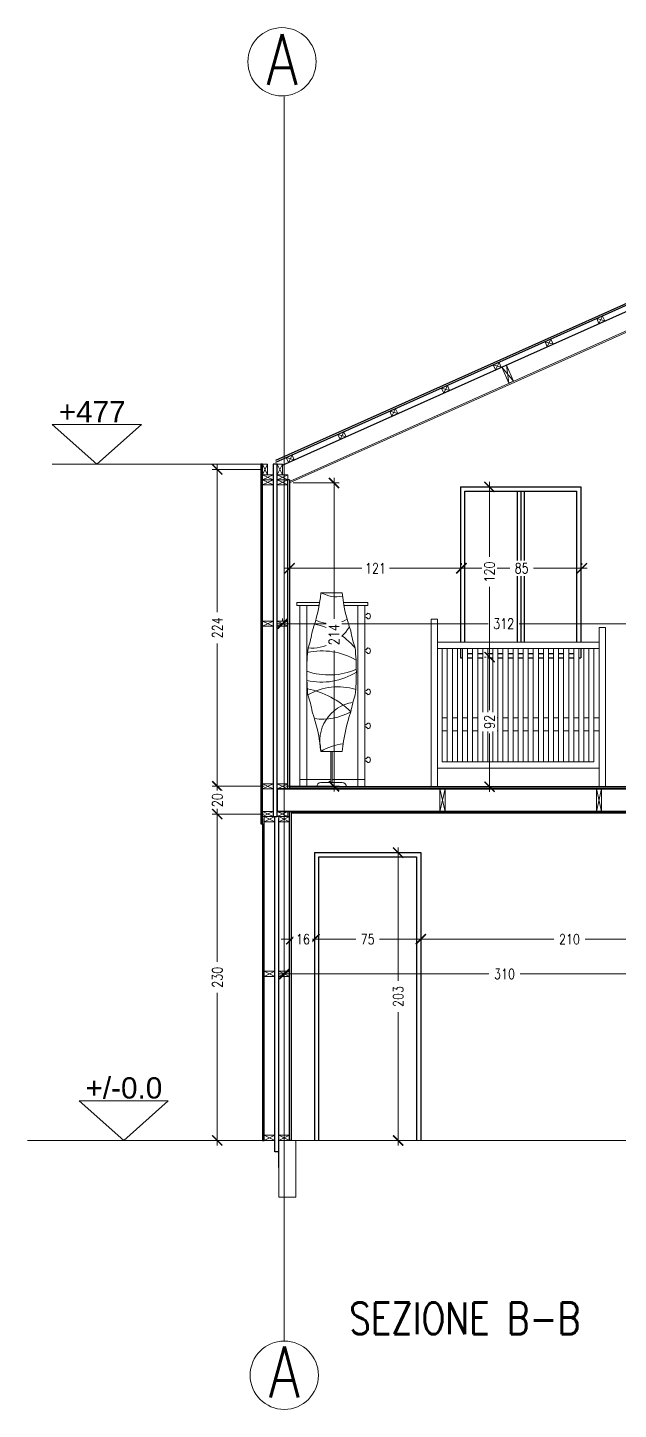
# Model space of a CAD drawing. Header units: centimetres. Extents: x 394519 to 396757, y 376859 to 378786.
# Drawn here: x 395732 to 396149, y 377796 to 378772 of the extents above; entities that cross this region are included whole.
import ezdxf

# ---------------------------------------------------------------- set-up
doc = ezdxf.new("R2010")
doc.units = ezdxf.units.CM
doc.header["$MEASUREMENT"] = 0
doc.layers.get('DEFPOINTS').update_dxf_attribs({"color": 210})
for name, color, linetype, lineweight in [('A-ANNO-DIMS', 3, 'Continuous', 18), ('A-ANNO-SYMB', 3, 'Continuous', 18), ('A-DETL-MBND', 3, 'Continuous', 18), ('A-DETL-MCUT', 4, 'Continuous', 25), ('A-ELEV-IDEN', 3, 'Continuous', 18), ('A-ELEV-MBE1', 7, 'Continuous', 35), ('A-ELEV-MBE2', 4, 'Continuous', 25), ('A-FURN', 8, 'Continuous', 18), ('A-SECT-MCUT', 7, 'Continuous', 35), ('A-WALL-STUD', 3, 'Continuous', 18)]:
    doc.layers.add(name, color=color, linetype=linetype, lineweight=lineweight)
doc.styles.add('ARIAL', font='Arial.ttf')
doc.styles.add('E-ROMANS', font='romans.shx', dxfattribs={"width": 0.8})
doc.styles.get("Standard").update_dxf_attribs({"font": 'Arial.ttf'})
doc.dimstyles.new('Copy of TICK_36', dxfattribs={"dimtxt": 3.6, "dimasz": 3.6, "dimexe": 1.8, "dimexo": 1.2, "dimgap": 1.8, "dimtad": 0, "dimdec": 0, "dimzin": 0, "dimdsep": 46, "dimtxsty": 'ARIAL', "dimblk": 'ARCHTICK', "dimblk1": 'ARCHTICK', "dimblk2": 'ARCHTICK', "dimcen": 1.8, "dimdle": 1.8, "dimclrd": 256, "dimclre": 256, "dimclrt": 256, "dimadec": 0, "dimazin": 0, "dimtfac": 1, "dimtdec": 0, "dimtmove": 1, "dimatfit": 3, "dimldrblk": 'OPEN90', "dimfxl": 1, "dimtfill": 1, "dimtolj": 1, "dimtzin": 0, "dimlwd": -1, "dimlwe": -1, "dimarcsym": 0})

# ---------------------------------------------------------------- blocks, each defined once
blk = doc.blocks.new('_ArchTick')
at = {"color": 0, "linetype": 'ByBlock', "const_width": 0.15}
blk.add_lwpolyline([(-0.5, -0.5), (0.5, 0.5)], dxfattribs=at)
blk = doc.blocks.new('*D172')
at = {"layer": 'A-ANNO-DIMS', "transparency": 16777216}
for p, q in [((395908.04, 378351.03), (396056.7, 378351.03)), ((395911.64, 378353.37), (395911.64, 378354.63)), ((396227.38, 378351.03), (396078.71, 378351.03)), ((396223.78, 378353.43), (396223.78, 378354.63))]:
    blk.add_line(p, q, dxfattribs=at)
at = {"layer": 'DEFPOINTS', "color": 0, "transparency": 16777216}
for p in [(395911.64, 378351.03), (395911.64, 378350.97), (396223.78, 378351.03)]:
    blk.add_point(p, dxfattribs=at)
at = {"layer": 'A-ANNO-DIMS', "transparency": 16777216, "xscale": 7.2, "yscale": 7.2, "zscale": 7.2, "rotation": 180}
blk.add_blockref('_ArchTick', (395911.64, 378351.03), dxfattribs=at)
at = {"layer": 'A-ANNO-DIMS', "transparency": 16777216, "xscale": 7.2, "yscale": 7.2, "zscale": 7.2}
blk.add_blockref('_ArchTick', (396223.78, 378351.03), dxfattribs=at)
at = {"layer": 'A-ANNO-DIMS', "transparency": 16777216, "insert": (396067.71, 378351.03), "char_height": 7.2, "attachment_point": 5, "style": 'E-ROMANS', "bg_fill": 3, "box_fill_scale": 1.25, "bg_fill_color": 256, "bg_fill_true_color": 13158600, "bg_fill_transparency": 0}
blk.add_mtext('\\A1;312', dxfattribs=at)
blk = doc.blocks.new('_Open90')
at = {"color": 0, "linetype": 'ByBlock', "lineweight": -2}
for p, q in [((0, 0), (-1, 0)), ((-0.5, 0.5), (0, 0)), ((0, 0), (-0.5, -0.5))]:
    blk.add_line(p, q, dxfattribs=at)
blk = doc.blocks.new('*D173')
at = {"layer": 'A-ANNO-DIMS', "transparency": 16777216}
for p, q in [((395912.99, 378390.2), (395967.47, 378390.2)), ((395916.59, 378392.6), (395916.59, 378393.8)), ((396041.49, 378390.2), (395987.01, 378390.2)), ((396037.89, 378392.6), (396037.89, 378393.8))]:
    blk.add_line(p, q, dxfattribs=at)
at = {"layer": 'DEFPOINTS', "color": 0, "transparency": 16777216}
for p in [(395916.59, 378390.2), (395916.59, 378390.2), (396037.89, 378390.2)]:
    blk.add_point(p, dxfattribs=at)
at = {"layer": 'A-ANNO-DIMS', "transparency": 16777216, "xscale": 7.2, "yscale": 7.2, "zscale": 7.2, "rotation": 180}
blk.add_blockref('_ArchTick', (395916.59, 378390.2), dxfattribs=at)
at = {"layer": 'A-ANNO-DIMS', "transparency": 16777216, "xscale": 7.2, "yscale": 7.2, "zscale": 7.2}
blk.add_blockref('_ArchTick', (396037.89, 378390.2), dxfattribs=at)
at = {"layer": 'A-ANNO-DIMS', "transparency": 16777216, "insert": (395977.24, 378390.2), "char_height": 7.2, "attachment_point": 5, "style": 'E-ROMANS', "bg_fill": 3, "box_fill_scale": 1.25, "bg_fill_color": 256, "bg_fill_true_color": 13158600, "bg_fill_transparency": 0}
blk.add_mtext('\\A1;121', dxfattribs=at)
blk = doc.blocks.new('*D174')
at = {"layer": 'A-ANNO-DIMS', "transparency": 16777216}
for p, q in [((396055.3, 378327.51), (396054.1, 378327.51)), ((396057.7, 378331.11), (396057.7, 378289.99)), ((396057.7, 378232.34), (396057.7, 378273.46)), ((395918.99, 378235.94), (396061.3, 378235.94))]:
    blk.add_line(p, q, dxfattribs=at)
at = {"layer": 'DEFPOINTS', "color": 0, "transparency": 16777216}
for p in [(396057.7, 378327.51), (395916.59, 378235.94), (396057.7, 378235.94)]:
    blk.add_point(p, dxfattribs=at)
at = {"layer": 'A-ANNO-DIMS', "transparency": 16777216, "xscale": 7.2, "yscale": 7.2, "zscale": 7.2}
for p, rotation in [((396057.7, 378327.51), 90), ((396057.7, 378235.94), 270)]:
    blk.add_blockref('_ArchTick', p, dxfattribs=dict(at, rotation=rotation))
at = {"layer": 'A-ANNO-DIMS', "transparency": 16777216, "insert": (396057.7, 378281.73), "char_height": 7.2, "attachment_point": 5, "rotation": 90, "style": 'E-ROMANS', "bg_fill": 3, "box_fill_scale": 1.25, "bg_fill_color": 256, "bg_fill_true_color": 13158600, "bg_fill_transparency": 0}
blk.add_mtext('\\A1;92', dxfattribs=at)
blk = doc.blocks.new('*D175')
at = {"layer": 'A-ANNO-DIMS', "transparency": 16777216}
for p, q in [((396034.29, 378390.2), (396072.15, 378390.2)), ((396037.89, 378392.6), (396037.89, 378393.8)), ((396126.55, 378390.2), (396088.68, 378390.2)), ((396122.95, 378392.6), (396122.95, 378393.8))]:
    blk.add_line(p, q, dxfattribs=at)
at = {"layer": 'DEFPOINTS', "color": 0, "transparency": 16777216}
for p in [(396037.89, 378390.2), (396122.95, 378390.2), (396122.95, 378390.2)]:
    blk.add_point(p, dxfattribs=at)
at = {"layer": 'A-ANNO-DIMS', "transparency": 16777216, "xscale": 7.2, "yscale": 7.2, "zscale": 7.2, "rotation": 180}
blk.add_blockref('_ArchTick', (396037.89, 378390.2), dxfattribs=at)
at = {"layer": 'A-ANNO-DIMS', "transparency": 16777216, "xscale": 7.2, "yscale": 7.2, "zscale": 7.2}
blk.add_blockref('_ArchTick', (396122.95, 378390.2), dxfattribs=at)
at = {"layer": 'A-ANNO-DIMS', "transparency": 16777216, "insert": (396080.42, 378390.2), "char_height": 7.2, "attachment_point": 5, "style": 'E-ROMANS', "bg_fill": 3, "box_fill_scale": 1.25, "bg_fill_color": 256, "bg_fill_true_color": 13158600, "bg_fill_transparency": 0}
blk.add_mtext('\\A1;85', dxfattribs=at)
blk = doc.blocks.new('*D176')
at = {"layer": 'A-ANNO-DIMS', "transparency": 16777216}
for p, q in [((395947.95, 378453.99), (395947.95, 378354.46)), ((395918.99, 378450.39), (395951.55, 378450.39)), ((395947.95, 378232.64), (395947.95, 378332.17)), ((395914.04, 378236.24), (395951.55, 378236.24))]:
    blk.add_line(p, q, dxfattribs=at)
at = {"layer": 'DEFPOINTS', "color": 0, "transparency": 16777216}
for p in [(395916.59, 378450.39), (395947.95, 378450.39), (395911.64, 378236.24)]:
    blk.add_point(p, dxfattribs=at)
at = {"layer": 'A-ANNO-DIMS', "transparency": 16777216, "xscale": 7.2, "yscale": 7.2, "zscale": 7.2}
for p, rotation in [((395947.95, 378450.39), 90), ((395947.95, 378236.24), 270)]:
    blk.add_blockref('_ArchTick', p, dxfattribs=dict(at, rotation=rotation))
at = {"layer": 'A-ANNO-DIMS', "transparency": 16777216, "insert": (395947.95, 378343.32), "char_height": 7.2, "attachment_point": 5, "rotation": 90, "style": 'E-ROMANS', "bg_fill": 3, "box_fill_scale": 1.25, "bg_fill_color": 256, "bg_fill_true_color": 13158600, "bg_fill_transparency": 0}
blk.add_mtext('\\A1;214', dxfattribs=at)
blk = doc.blocks.new('*D177')
at = {"layer": 'A-ANNO-DIMS', "transparency": 16777216}
for p, q in [((396055.3, 378447.6), (396054.1, 378447.6)), ((396057.7, 378451.2), (396057.7, 378398.15)), ((396057.7, 378323.91), (396057.7, 378376.96)), ((396055.3, 378327.51), (396054.1, 378327.51))]:
    blk.add_line(p, q, dxfattribs=at)
at = {"layer": 'DEFPOINTS', "color": 0, "transparency": 16777216}
for p in [(396057.7, 378447.6), (396057.7, 378447.6), (396057.7, 378327.51)]:
    blk.add_point(p, dxfattribs=at)
at = {"layer": 'A-ANNO-DIMS', "transparency": 16777216, "xscale": 7.2, "yscale": 7.2, "zscale": 7.2}
for p, rotation in [((396057.7, 378447.6), 90), ((396057.7, 378327.51), 270)]:
    blk.add_blockref('_ArchTick', p, dxfattribs=dict(at, rotation=rotation))
at = {"layer": 'A-ANNO-DIMS', "transparency": 16777216, "insert": (396057.7, 378387.56), "char_height": 7.2, "attachment_point": 5, "rotation": 90, "style": 'E-ROMANS', "bg_fill": 3, "box_fill_scale": 1.25, "bg_fill_color": 256, "bg_fill_true_color": 13158600, "bg_fill_transparency": 0}
blk.add_mtext('\\A1;120', dxfattribs=at)
blk = doc.blocks.new('*D191')
at = {"layer": 'A-ANNO-DIMS', "transparency": 16777216}
for p, q in [((395865.54, 378463.56), (395865.54, 378359.25)), ((395896.78, 378459.96), (395861.94, 378459.96)), ((395865.54, 378232.64), (395865.54, 378336.96)), ((395898.73, 378236.24), (395861.94, 378236.24))]:
    blk.add_line(p, q, dxfattribs=at)
at = {"layer": 'DEFPOINTS', "color": 0, "transparency": 16777216}
for p in [(395899.18, 378459.96), (395865.54, 378236.24), (395901.13, 378236.24)]:
    blk.add_point(p, dxfattribs=at)
at = {"layer": 'A-ANNO-DIMS', "transparency": 16777216, "xscale": 7.2, "yscale": 7.2, "zscale": 7.2}
for p, rotation in [((395865.54, 378459.96), 90), ((395865.54, 378236.24), 270)]:
    blk.add_blockref('_ArchTick', p, dxfattribs=dict(at, rotation=rotation))
at = {"layer": 'A-ANNO-DIMS', "transparency": 16777216, "insert": (395865.54, 378348.1), "char_height": 7.2, "attachment_point": 5, "rotation": 90, "style": 'E-ROMANS', "bg_fill": 3, "box_fill_scale": 1.25, "bg_fill_color": 256, "bg_fill_true_color": 13158600, "bg_fill_transparency": 0}
blk.add_mtext('\\A1;224', dxfattribs=at)
blk = doc.blocks.new('*D192')
at = {"layer": 'A-ANNO-DIMS', "transparency": 16777216}
for p, q in [((395865.54, 378236.24), (395865.54, 378243.44)), ((395898.73, 378236.24), (395861.94, 378236.24)), ((395865.54, 378236.24), (395865.54, 378234.7)), ((395898.73, 378216.63), (395861.94, 378216.63)), ((395865.54, 378216.63), (395865.54, 378218.17)), ((395865.54, 378216.63), (395865.54, 378209.43))]:
    blk.add_line(p, q, dxfattribs=at)
at = {"layer": 'DEFPOINTS', "color": 0, "transparency": 16777216}
for p in [(395901.13, 378236.24), (395901.13, 378216.63)]:
    blk.add_point(p, dxfattribs=at)
at = {"layer": 'A-ANNO-DIMS', "transparency": 16777216, "xscale": 7.2, "yscale": 7.2, "zscale": 7.2}
for p, rotation in [((395865.54, 378236.24), 270), ((395865.54, 378216.63), 90)]:
    blk.add_blockref('_ArchTick', p, dxfattribs=dict(at, rotation=rotation))
at = {"layer": 'A-ANNO-DIMS', "transparency": 16777216, "insert": (395865.54, 378226.43), "char_height": 7.2, "attachment_point": 5, "rotation": 90, "style": 'E-ROMANS', "bg_fill": 3, "box_fill_scale": 1.25, "bg_fill_color": 256, "bg_fill_true_color": 13158600, "bg_fill_transparency": 0}
blk.add_mtext('\\A1;20', dxfattribs=at)
at = {"layer": 'DEFPOINTS', "color": 0, "transparency": 16777216}
blk.add_point((395865.54, 378236.24), dxfattribs=at)
blk = doc.blocks.new('*D193')
at = {"layer": 'A-ANNO-DIMS', "transparency": 16777216}
for p, q in [((395865.54, 378220.23), (395865.54, 378112.44)), ((395898.73, 378216.63), (395861.94, 378216.63)), ((395865.54, 377982.65), (395865.54, 378090.43)), ((395903.68, 377986.25), (395861.94, 377986.25))]:
    blk.add_line(p, q, dxfattribs=at)
at = {"layer": 'DEFPOINTS', "color": 0, "transparency": 16777216}
for p in [(395865.54, 378216.63), (395901.13, 378216.63), (395906.08, 377986.25)]:
    blk.add_point(p, dxfattribs=at)
at = {"layer": 'A-ANNO-DIMS', "transparency": 16777216, "xscale": 7.2, "yscale": 7.2, "zscale": 7.2}
for p, rotation in [((395865.54, 378216.63), 90), ((395865.54, 377986.25), 270)]:
    blk.add_blockref('_ArchTick', p, dxfattribs=dict(at, rotation=rotation))
at = {"layer": 'A-ANNO-DIMS', "transparency": 16777216, "insert": (395865.54, 378101.44), "char_height": 7.2, "attachment_point": 5, "rotation": 90, "style": 'E-ROMANS', "bg_fill": 3, "box_fill_scale": 1.25, "bg_fill_color": 256, "bg_fill_true_color": 13158600, "bg_fill_transparency": 0}
blk.add_mtext('\\A1;230', dxfattribs=at)
blk = doc.blocks.new('*D194')
at = {"layer": 'A-ANNO-DIMS', "transparency": 16777216}
for p, q in [((395909.24, 378103.75), (396057.3, 378103.75)), ((396227.38, 378103.75), (396079.31, 378103.75)), ((395912.84, 378101.44), (395912.84, 378100.15)), ((396223.78, 378101.44), (396223.78, 378100.15))]:
    blk.add_line(p, q, dxfattribs=at)
at = {"layer": 'DEFPOINTS', "color": 0, "transparency": 16777216}
for p in [(395912.84, 378103.84), (396223.78, 378103.84), (396223.78, 378103.75)]:
    blk.add_point(p, dxfattribs=at)
at = {"layer": 'A-ANNO-DIMS', "transparency": 16777216, "xscale": 7.2, "yscale": 7.2, "zscale": 7.2, "rotation": 180}
blk.add_blockref('_ArchTick', (395912.84, 378103.75), dxfattribs=at)
at = {"layer": 'A-ANNO-DIMS', "transparency": 16777216, "xscale": 7.2, "yscale": 7.2, "zscale": 7.2}
blk.add_blockref('_ArchTick', (396223.78, 378103.75), dxfattribs=at)
at = {"layer": 'A-ANNO-DIMS', "transparency": 16777216, "insert": (396068.31, 378103.75), "char_height": 7.2, "attachment_point": 5, "style": 'E-ROMANS', "bg_fill": 3, "box_fill_scale": 1.25, "bg_fill_color": 256, "bg_fill_true_color": 13158600, "bg_fill_transparency": 0}
blk.add_mtext('\\A1;310', dxfattribs=at)
blk = doc.blocks.new('*D196')
at = {"layer": 'A-ANNO-DIMS', "transparency": 16777216}
for p, q in [((395993.22, 378193), (395993.22, 378098.83)), ((395990.82, 378189.4), (395989.62, 378189.4)), ((395993.22, 377982.65), (395993.22, 378076.82)), ((395939.6, 377986.25), (395996.82, 377986.25))]:
    blk.add_line(p, q, dxfattribs=at)
at = {"layer": 'DEFPOINTS', "color": 0, "transparency": 16777216}
for p in [(395993.22, 378189.4), (395993.22, 378189.4), (395937.2, 377986.25)]:
    blk.add_point(p, dxfattribs=at)
at = {"layer": 'A-ANNO-DIMS', "transparency": 16777216, "xscale": 7.2, "yscale": 7.2, "zscale": 7.2}
for p, rotation in [((395993.22, 378189.4), 90), ((395993.22, 377986.25), 270)]:
    blk.add_blockref('_ArchTick', p, dxfattribs=dict(at, rotation=rotation))
at = {"layer": 'A-ANNO-DIMS', "transparency": 16777216, "insert": (395993.22, 378087.83), "char_height": 7.2, "attachment_point": 5, "rotation": 90, "style": 'E-ROMANS', "bg_fill": 3, "box_fill_scale": 1.25, "bg_fill_color": 256, "bg_fill_true_color": 13158600, "bg_fill_transparency": 0}
blk.add_mtext('\\A1;203', dxfattribs=at)
blk = doc.blocks.new('*D197')
at = {"layer": 'A-ANNO-DIMS', "transparency": 16777216}
for p, q in [((395934.19, 378106.15), (395934.19, 378131.9)), ((396009.25, 378106.15), (396009.25, 378131.9)), ((395930.59, 378128.3), (395963.46, 378128.3)), ((396012.85, 378128.3), (395979.99, 378128.3))]:
    blk.add_line(p, q, dxfattribs=at)
at = {"layer": 'DEFPOINTS', "color": 0, "transparency": 16777216}
for p in [(396009.25, 378128.3), (395934.19, 378103.75), (396009.25, 378103.75)]:
    blk.add_point(p, dxfattribs=at)
at = {"layer": 'A-ANNO-DIMS', "transparency": 16777216, "xscale": 7.2, "yscale": 7.2, "zscale": 7.2, "rotation": 180}
blk.add_blockref('_ArchTick', (395934.19, 378128.3), dxfattribs=at)
at = {"layer": 'A-ANNO-DIMS', "transparency": 16777216, "xscale": 7.2, "yscale": 7.2, "zscale": 7.2}
blk.add_blockref('_ArchTick', (396009.25, 378128.3), dxfattribs=at)
at = {"layer": 'A-ANNO-DIMS', "transparency": 16777216, "insert": (395971.72, 378128.3), "char_height": 7.2, "attachment_point": 5, "style": 'E-ROMANS', "bg_fill": 3, "box_fill_scale": 1.25, "bg_fill_color": 256, "bg_fill_true_color": 13158600, "bg_fill_transparency": 0}
blk.add_mtext('\\A1;75', dxfattribs=at)
blk = doc.blocks.new('*D198')
at = {"layer": 'A-ANNO-DIMS', "transparency": 16777216}
for p, q in [((396009.25, 378130.7), (396009.25, 378131.9)), ((396005.65, 378128.3), (396103.13, 378128.3)), ((396222.62, 378128.3), (396125.14, 378128.3)), ((396219.02, 378125.9), (396219.02, 378124.7))]:
    blk.add_line(p, q, dxfattribs=at)
at = {"layer": 'DEFPOINTS', "color": 0, "transparency": 16777216}
for p in [(396009.25, 378128.3), (396219.02, 378128.3), (396219.02, 378128.3)]:
    blk.add_point(p, dxfattribs=at)
at = {"layer": 'A-ANNO-DIMS', "transparency": 16777216, "xscale": 7.2, "yscale": 7.2, "zscale": 7.2, "rotation": 180}
blk.add_blockref('_ArchTick', (396009.25, 378128.3), dxfattribs=at)
at = {"layer": 'A-ANNO-DIMS', "transparency": 16777216, "xscale": 7.2, "yscale": 7.2, "zscale": 7.2}
blk.add_blockref('_ArchTick', (396219.02, 378128.3), dxfattribs=at)
at = {"layer": 'A-ANNO-DIMS', "transparency": 16777216, "insert": (396114.14, 378128.3), "char_height": 7.2, "attachment_point": 5, "style": 'E-ROMANS', "bg_fill": 3, "box_fill_scale": 1.25, "bg_fill_color": 256, "bg_fill_true_color": 13158600, "bg_fill_transparency": 0}
blk.add_mtext('\\A1;210', dxfattribs=at)
blk = doc.blocks.new('*D199')
at = {"layer": 'A-ANNO-DIMS', "transparency": 16777216}
for p, q in [((395917.79, 378130.7), (395917.79, 378131.9)), ((395934.19, 378130.7), (395934.19, 378131.9)), ((395917.79, 378128.3), (395910.59, 378128.3)), ((395917.79, 378128.3), (395918.14, 378128.3)), ((395934.19, 378128.3), (395933.84, 378128.3)), ((395934.19, 378128.3), (395941.39, 378128.3))]:
    blk.add_line(p, q, dxfattribs=at)
at = {"layer": 'A-ANNO-DIMS', "transparency": 16777216, "xscale": 7.2, "yscale": 7.2, "zscale": 7.2}
blk.add_blockref('_ArchTick', (395917.79, 378128.3), dxfattribs=at)
at = {"layer": 'A-ANNO-DIMS', "transparency": 16777216, "xscale": 7.2, "yscale": 7.2, "zscale": 7.2, "rotation": 180}
blk.add_blockref('_ArchTick', (395934.19, 378128.3), dxfattribs=at)
at = {"layer": 'A-ANNO-DIMS', "transparency": 16777216, "insert": (395925.99, 378128.3), "char_height": 7.2, "attachment_point": 5, "style": 'E-ROMANS', "bg_fill": 3, "box_fill_scale": 1.25, "bg_fill_color": 256, "bg_fill_true_color": 13158600, "bg_fill_transparency": 0}
blk.add_mtext('\\A1;16', dxfattribs=at)
at = {"layer": 'DEFPOINTS', "color": 0, "transparency": 16777216}
for p in [(395917.79, 378128.3), (395917.79, 378128.3), (395934.19, 378128.3)]:
    blk.add_point(p, dxfattribs=at)

msp = doc.modelspace()

# ---------------------------------------------------------------- linework, layer by layer
for p, q in [((395907.88, 378463.72), (395904.88, 378463.72)), ((395923.7, 378235.94), (395928.7, 378235.94)), ((395969.7, 378235.94), (395964.7, 378235.94))]:
    msp.add_line(p, q)
at = {"color": 0}
for p, q in [((396016.46, 378235.94), (396020.93, 378235.94)), ((396139.64, 378235.94), (396135.03, 378235.94))]:
    msp.add_line(p, q, dxfattribs=at)
at = {"layer": 'A-ANNO-DIMS'}
msp.add_line((395896.18, 378463.72), (395749.07, 378463.72), dxfattribs=at)
for points in [[(395749.07, 378491.7), (395780.55, 378463.72), (395812.03, 378491.7)], [(395767.98, 378014.23), (395799.46, 377986.25), (395830.94, 378014.23)]]:
    msp.add_lwpolyline(points, close=True, dxfattribs=at)
at = {"layer": 'A-ANNO-SYMB', "color": 0}
for p, q in [((395906.08, 377986.25), (395731.66, 377986.25)), ((396214.52, 377986.25), (395909.08, 377986.25))]:
    msp.add_line(p, q, dxfattribs=at)
at = {"layer": 'A-ANNO-SYMB'}
for centre in [(395911.21, 378747.75), (395912.84, 377820.48)]:
    msp.add_circle(centre, 24.11, dxfattribs=at)
at = {"layer": 'A-DETL-MBND'}
for points in [[(395916.59, 378451.49), (396220.03, 378587.26)], [(396132.96, 378547.21), (396220.03, 378586.17)], [(395916.59, 378450.39), (396132.96, 378547.21)]]:
    msp.add_lwpolyline(points, dxfattribs=at)
at = {"layer": 'A-DETL-MCUT'}
for p, q in [((395916.59, 378452.61), (395915.39, 378452.61)), ((395898.58, 377991.25), (395898.58, 378213.42))]:
    msp.add_line(p, q, dxfattribs=at)
msp.add_lwpolyline([(395897.38, 378463.72), (395896.18, 378463.72), (395896.18, 378452.61), (395897.38, 378452.61)], close=True, dxfattribs=at)
for points in [[(395896.18, 378452.61), (395896.18, 378209.82), (395897.38, 378209.82), (395897.38, 378452.61)], [(395916.59, 378452.61), (395916.59, 378234.44), (395915.39, 378234.44), (395915.39, 378452.61)], [(395897.38, 378209.82), (395897.38, 377986.25), (395898.58, 377986.25), (395898.58, 378211.22)], [(395917.79, 378218.43), (395917.79, 377986.25), (395916.59, 377986.25), (395916.59, 378218.43)]]:
    msp.add_lwpolyline(points, dxfattribs=at)
at = {"layer": 'A-ELEV-IDEN', "color": 3}
msp.add_lwpolyline([(395921.09, 377986.25), (395909.08, 377986.25), (395909.08, 377946.22), (395921.09, 377946.22)], close=True, dxfattribs=at)
at = {"layer": 'A-ELEV-MBE1', "color": 0}
msp.add_lwpolyline([(395917.79, 378217.43), (396047.59, 378217.43)], dxfattribs=at)
at = {"layer": 'A-ELEV-MBE2'}
for p, q in [((396224.78, 378608.61), (395906.68, 378466.24)), ((396037.17, 378447.6), (396037.17, 378337.9)), ((396037.17, 378447.6), (396122.24, 378447.6)), ((396040.18, 378444.6), (396119.24, 378444.6)), ((396040.18, 378337.9), (396040.18, 378444.6)), ((396077.21, 378444.6), (396077.21, 378337.9)), ((396079.71, 378444.6), (396079.71, 378337.9)), ((396082.21, 378444.6), (396082.21, 378337.9)), ((396119.24, 378337.9), (396119.24, 378444.6)), ((396122.24, 378447.6), (396122.24, 378337.9)), ((396037.17, 378333.44), (396037.17, 378326.9)), ((396037.17, 378326.9), (396038.63, 378326.9)), ((396042.2, 378329.9), (396045.77, 378329.9)), ((396042.2, 378326.9), (396045.77, 378326.9)), ((396049.35, 378329.9), (396052.92, 378329.9)), ((396049.35, 378326.9), (396052.92, 378326.9)), ((396056.49, 378329.9), (396060.06, 378329.9)), ((396056.49, 378326.9), (396060.06, 378326.9)), ((396063.63, 378329.9), (396067.2, 378329.9)), ((396063.63, 378326.9), (396067.2, 378326.9)), ((396070.77, 378329.9), (396074.34, 378329.9)), ((396070.77, 378326.9), (396074.34, 378326.9)), ((396077.91, 378329.9), (396081.48, 378329.9)), ((396077.91, 378326.9), (396081.48, 378326.9)), ((396085.05, 378329.9), (396088.62, 378329.9)), ((396085.05, 378326.9), (396088.62, 378326.9)), ((396092.19, 378329.9), (396095.76, 378329.9)), ((396092.19, 378326.9), (396095.76, 378326.9)), ((396099.33, 378329.9), (396102.9, 378329.9)), ((396099.33, 378326.9), (396102.9, 378326.9)), ((396106.47, 378329.9), (396110.04, 378329.9)), ((396106.47, 378326.9), (396110.04, 378326.9)), ((396113.61, 378329.9), (396117.18, 378329.9)), ((396113.61, 378326.9), (396117.18, 378326.9)), ((396120.75, 378326.9), (396122.24, 378326.9)), ((396122.24, 378333.44), (396122.24, 378326.9)), ((395906.08, 377978.18), (395906.08, 378214.82)), ((395909.08, 377967.08), (395909.08, 378213.42)), ((395934.19, 378189.4), (395934.19, 377986.25)), ((395909.08, 377978.18), (395906.08, 377978.18))]:
    msp.add_line(p, q, dxfattribs=at)
for points in [[(396218.66, 378604.53), (395906.68, 378464.93)], [(395911.49, 378462.91), (396224.78, 378603.1)], [(395904.88, 378463.72), (395904.88, 378214.82), (395907.88, 378214.82), (395907.88, 378463.72)], [(395934.19, 378189.4), (395934.19, 378189.4), (396009.25, 378189.4), (396009.25, 377986.25)], [(395937.2, 377986.25), (395937.2, 378186.4), (396006.25, 378186.4), (396006.25, 377986.25)]]:
    msp.add_lwpolyline(points, dxfattribs=at)
at = {"layer": 'A-FURN'}
for p, q in [((395921.7, 378365.94), (395921.7, 378363.94)), ((395921.7, 378365.94), (395937.79, 378365.94)), ((395938.7, 378372.91), (395953.7, 378372.91)), ((395938.7, 378372.91), (395951.2, 378372.91)), ((395938.7, 378372.91), (395946.2, 378372.91)), ((395946.7, 378372.91), (395945.7, 378372.91)), ((395945.7, 378372.91), (395946.2, 378372.91)), ((395954.62, 378365.94), (395971.7, 378365.94)), ((395971.7, 378365.94), (395971.7, 378363.94)), ((395937.44, 378363.94), (395921.7, 378363.94)), ((395921.7, 378363.94), (395923.7, 378363.94)), ((395923.7, 378363.94), (395923.7, 378235.94)), ((395928.7, 378240.96), (395928.7, 378363.94)), ((395971.7, 378363.94), (395954.96, 378363.94)), ((395964.7, 378240.96), (395964.7, 378363.94)), ((395969.7, 378240.96), (395969.7, 378363.94)), ((396020.93, 378333.44), (396135.03, 378333.44)), ((395938.7, 378260.91), (395953.7, 378260.91)), ((395945.7, 378260.91), (395945.7, 378238.91)), ((395946.7, 378238.91), (395946.7, 378260.91)), ((395928.7, 378240.96), (395923.7, 378240.96)), ((395923.7, 378240.96), (395945.7, 378240.96)), ((395928.7, 378235.94), (395928.7, 378240.96)), ((395938.7, 378238.91), (395953.7, 378238.91)), ((395946.7, 378240.96), (395969.7, 378240.96)), ((395964.7, 378235.94), (395964.7, 378240.96)), ((395964.7, 378240.96), (395969.7, 378240.96)), ((395969.7, 378240.96), (395969.7, 378235.94)), ((396016.46, 378245.92), (396016.46, 378235.94)), ((396020.93, 378235.94), (396020.93, 378245.05)), ((396135.03, 378235.94), (396135.03, 378246.24)), ((396139.64, 378245.56), (396139.64, 378235.94))]:
    msp.add_line(p, q, dxfattribs=at)
for points in [[(396016.46, 378245.92), (396016.46, 378354.17), (396020.93, 378354.17), (396020.93, 378245.05)], [(396135.03, 378246.24), (396135.03, 378348.25), (396139.64, 378348.25), (396139.64, 378245.56)], [(396020.93, 378337.9), (396020.93, 378249.1), (396135.03, 378249.1), (396135.03, 378337.9), (396020.93, 378337.9)], [(396024.35, 378333.44), (396024.35, 378253.64), (396131.46, 378253.64), (396131.46, 378333.44)], [(396027.92, 378253.64), (396027.92, 378333.44)], [(396031.49, 378253.64), (396031.49, 378333.44)], [(396035.06, 378253.64), (396035.06, 378333.44)], [(396038.63, 378253.64), (396038.63, 378333.44)], [(396042.2, 378253.64), (396042.2, 378333.44)], [(396045.77, 378253.64), (396045.77, 378333.44)], [(396049.35, 378253.64), (396049.35, 378333.44)], [(396052.92, 378253.64), (396052.92, 378333.44)], [(396056.49, 378253.64), (396056.49, 378333.44)], [(396060.06, 378253.64), (396060.06, 378333.44)], [(396063.63, 378253.64), (396063.63, 378333.44)], [(396067.2, 378253.64), (396067.2, 378333.44)], [(396070.77, 378253.64), (396070.77, 378333.44)], [(396074.34, 378253.64), (396074.34, 378333.44)], [(396077.91, 378253.64), (396077.91, 378333.44)], [(396081.48, 378253.64), (396081.48, 378333.44)], [(396085.05, 378253.64), (396085.05, 378333.44)], [(396088.62, 378253.64), (396088.62, 378333.44)], [(396092.19, 378253.64), (396092.19, 378333.44)], [(396095.76, 378253.64), (396095.76, 378333.44)], [(396099.33, 378253.64), (396099.33, 378333.44)], [(396102.9, 378253.64), (396102.9, 378333.44)], [(396106.47, 378253.64), (396106.47, 378333.44)], [(396110.04, 378253.64), (396110.04, 378333.44)], [(396113.61, 378253.64), (396113.61, 378333.44)], [(396117.18, 378253.64), (396117.18, 378333.44)], [(396120.75, 378333.44), (396120.75, 378253.64)], [(396124.32, 378253.56), (396124.32, 378333.44)], [(396127.89, 378333.44), (396127.89, 378253.64)], [(396024.35, 378284.49), (396027.92, 378284.49)], [(396031.49, 378284.49), (396035.06, 378284.49)], [(396038.63, 378284.49), (396042.2, 378284.49)], [(396045.77, 378284.49), (396049.35, 378284.49)], [(396052.92, 378284.49), (396056.49, 378284.49)], [(396060.06, 378284.49), (396063.63, 378284.49)], [(396067.2, 378284.49), (396070.77, 378284.49)], [(396074.34, 378284.49), (396077.91, 378284.49)], [(396081.48, 378284.49), (396085.05, 378284.49)], [(396088.62, 378284.49), (396092.19, 378284.49)], [(396095.76, 378284.49), (396099.33, 378284.49)], [(396102.9, 378284.49), (396106.47, 378284.49)], [(396110.04, 378284.49), (396113.61, 378284.49)], [(396117.18, 378284.49), (396120.75, 378284.49)], [(396124.32, 378284.49), (396127.89, 378284.49)], [(396131.46, 378284.49), (396135.18, 378284.49)], [(396027.92, 378275.42), (396024.35, 378275.42)], [(396035.06, 378275.42), (396031.49, 378275.42)], [(396042.2, 378275.42), (396038.63, 378275.42)], [(396049.35, 378275.42), (396045.77, 378275.42)], [(396056.49, 378275.42), (396052.92, 378275.42)], [(396063.63, 378275.42), (396060.06, 378275.42)], [(396070.77, 378275.42), (396067.2, 378275.42)], [(396077.91, 378275.42), (396074.34, 378275.42)], [(396085.05, 378275.42), (396081.48, 378275.42)], [(396092.19, 378275.42), (396088.62, 378275.42)], [(396099.33, 378275.42), (396095.76, 378275.42)], [(396106.47, 378275.42), (396102.9, 378275.42)], [(396113.61, 378275.42), (396110.04, 378275.42)], [(396120.75, 378275.42), (396117.18, 378275.42)], [(396127.89, 378275.42), (396124.32, 378275.42)], [(396135.03, 378275.42), (396131.46, 378275.42)]]:
    msp.add_lwpolyline(points, dxfattribs=at)
for centre, radius, start, end in [((395823.69, 378384.48), 115.59, 340.50937, 354.25685), ((395949.91, 378393.43), 23.38, 241.35518, 280.02903), ((396068.71, 378384.48), 115.59, 185.74315, 199.49063), ((395969.08, 378359.98), 3.05, 281.86022, 329.55628), ((395969.08, 378352.9), 3.05, 30.44372, 78.13978), ((395971.7, 378356.44), 2, 270, 90), ((395932.05, 378365.23), 31.42, 265.51867, 328.32151), ((395863.17, 378357.25), 70.41, 340.64506, 350.73602), ((395925.51, 378303.27), 48.27, 39.40548, 79.56723), ((395945.46, 378374.49), 23.38, 243.61261, 299.99812), ((396029.24, 378357.25), 70.41, 189.26398, 199.35494), ((396090.5, 378316.91), 161.8, 173.96892, 180), ((395939.38, 378283.57), 48.27, 60.05336, 102.05926), ((395801.9, 378316.91), 161.8, 0, 6.03108), ((395969.08, 378335.48), 3.05, 281.86022, 329.55628), ((395969.08, 378328.4), 3.05, 30.44372, 78.13978), ((395971.7, 378331.94), 2, 270, 90), ((395944.44, 378363.1), 48.27, 250.98033, 293.51042), ((396090.5, 378316.91), 161.8, 180, 185.72905), ((395939.21, 378355.44), 45.65, 256.83666, 302.44851), ((395801.9, 378316.91), 161.8, 354.2637, 0), ((395916.51, 378243.67), 62.68, 46.19628, 78.37338), ((395950.85, 378264), 42.51, 73.06027, 120.13527), ((395863.03, 378277.58), 70.41, 9.26398, 19.22427), ((396029.38, 378277.58), 70.41, 160.79328, 170.73602), ((395969.08, 378306.48), 3.05, 281.86022, 329.55628), ((395969.08, 378299.4), 3.05, 30.44372, 78.13978), ((395971.7, 378302.94), 2, 270, 90), ((395820.83, 378249.56), 118.41, 5.49993, 19.40856), ((395939.46, 378326.19), 42.51, 262.78537, 298.72284), ((395965.59, 378267.97), 27.8, 98.92961, 194.71418), ((396070.65, 378249.75), 117.47, 160.52537, 174.54643), ((395969.08, 378282.48), 3.05, 281.86022, 329.55628), ((395969.08, 378275.4), 3.05, 30.44372, 78.13978), ((395971.7, 378278.94), 2, 270, 90), ((395960.05, 378224.15), 42.51, 97.71291, 120.13527), ((395969.08, 378258.48), 3.05, 281.86022, 329.55628), ((395969.08, 378251.4), 3.05, 30.44372, 78.13978), ((395971.7, 378254.94), 2, 270, 90), ((395938.7, 378235.91), 3, 90.00176, 179.46638), ((395953.7, 378235.91), 3, 0.53499, 90)]:
    msp.add_arc(centre, radius, start, end, dxfattribs=at)
at = {"layer": 'A-SECT-MCUT'}
for p, q in [((396220.02, 378235.94), (395916.59, 378235.94)), ((396047.59, 378217.43), (396219.02, 378217.43))]:
    msp.add_line(p, q, dxfattribs=at)
msp.add_lwpolyline([(395907.88, 378218.43), (396227.53, 378218.43), (396227.53, 378234.44), (395907.88, 378234.44), (395907.88, 378218.43)], dxfattribs=at)
at = {"layer": 'A-WALL-STUD'}
for p, q in [((396139.12, 378564.76), (396133.45, 378566.4)), ((396135, 378562.93), (396137.56, 378568.24)), ((396098.47, 378546.58), (396101.02, 378551.89)), ((396102.58, 378548.41), (396096.91, 378550.05)), ((396066.04, 378532.06), (396060.37, 378533.7)), ((396061.93, 378530.23), (396064.48, 378535.54)), ((396074.71, 378522.24), (396066.35, 378532.2)), ((396069.64, 378533.68), (396071.42, 378520.77)), ((396029.5, 378515.71), (396023.83, 378517.35)), ((396025.39, 378513.87), (396027.94, 378519.19)), ((395988.85, 378497.52), (395991.4, 378502.84)), ((395992.96, 378499.36), (395987.29, 378501)), ((395956.42, 378483.01), (395950.75, 378484.65)), ((395952.31, 378481.17), (395954.86, 378486.49)), ((395900.98, 378456.21), (395897.38, 378463.72)), ((395900.98, 378463.72), (395897.38, 378456.21)), ((395911.49, 378456.21), (395907.88, 378463.72)), ((395911.49, 378463.72), (395907.88, 378456.21)), ((395919.88, 378466.66), (395914.21, 378468.3)), ((395915.77, 378464.82), (395918.32, 378470.14)), ((395904.88, 378456.21), (395897.38, 378452.61)), ((395897.38, 378456.21), (395904.88, 378452.61)), ((395915.39, 378456.21), (395907.88, 378452.61)), ((395907.88, 378456.21), (395915.39, 378452.61)), ((395904.88, 378452.61), (395897.38, 378449.01)), ((395897.38, 378452.61), (395904.88, 378449.01)), ((395915.39, 378452.61), (395907.88, 378449.01)), ((395907.88, 378452.61), (395915.39, 378449.01)), ((395897.38, 378349.23), (395904.88, 378352.83)), ((395904.88, 378349.23), (395897.38, 378352.83)), ((395907.88, 378349.23), (395915.39, 378352.83)), ((395915.39, 378349.23), (395907.88, 378352.83)), ((395897.38, 378234.44), (395904.88, 378238.04)), ((395904.88, 378234.44), (395897.38, 378238.04)), ((395907.88, 378234.44), (395915.39, 378238.04)), ((395915.39, 378234.44), (395907.88, 378238.04)), ((395897.38, 378214.82), (395904.88, 378218.43)), ((395904.88, 378214.82), (395897.38, 378218.43)), ((395898.58, 378211.22), (395906.08, 378214.82)), ((395906.08, 378211.22), (395898.58, 378214.82)), ((395907.88, 378214.82), (395915.39, 378218.43)), ((395915.39, 378214.82), (395907.88, 378218.43)), ((395909.08, 378211.22), (395916.59, 378214.82)), ((395916.59, 378211.22), (395909.08, 378214.82)), ((395906.08, 378102.04), (395898.58, 378105.64)), ((395898.58, 378102.04), (395906.08, 378105.64)), ((395916.59, 378102.04), (395909.08, 378105.64)), ((395909.08, 378102.04), (395916.59, 378105.64)), ((395906.08, 377986.25), (395898.58, 377989.85)), ((395898.58, 377986.25), (395906.08, 377989.85)), ((395916.59, 377986.25), (395909.08, 377989.85)), ((395909.08, 377986.25), (395916.59, 377989.85))]:
    msp.add_line(p, q, dxfattribs=at)
for points in [[(396135, 378562.93), (396139.12, 378564.76), (396137.56, 378568.24), (396133.45, 378566.4)], [(396098.47, 378546.58), (396102.58, 378548.41), (396101.02, 378551.89), (396096.91, 378550.05)], [(396061.93, 378530.23), (396066.04, 378532.06), (396064.48, 378535.54), (396060.37, 378533.7)], [(396066.35, 378532.2), (396069.64, 378533.68), (396074.71, 378522.24), (396071.42, 378520.77)], [(396025.39, 378513.87), (396029.5, 378515.71), (396027.94, 378519.19), (396023.83, 378517.35)], [(395988.85, 378497.52), (395992.96, 378499.36), (395991.4, 378502.84), (395987.29, 378501)], [(395952.31, 378481.17), (395956.42, 378483.01), (395954.86, 378486.49), (395950.75, 378484.65)], [(395900.98, 378456.21), (395900.98, 378463.72), (395897.38, 378463.72), (395897.38, 378456.21)], [(395911.49, 378456.21), (395911.49, 378463.72), (395907.88, 378463.72), (395907.88, 378456.21)], [(395915.77, 378464.82), (395919.88, 378466.66), (395918.32, 378470.14), (395914.21, 378468.3)], [(395904.88, 378456.21), (395897.38, 378456.21), (395897.38, 378452.61), (395904.88, 378452.61)], [(395915.39, 378456.21), (395907.88, 378456.21), (395907.88, 378452.61), (395915.39, 378452.61)], [(395904.88, 378452.61), (395897.38, 378452.61), (395897.38, 378449.01), (395904.88, 378449.01)], [(395915.39, 378452.61), (395907.88, 378452.61), (395907.88, 378449.01), (395915.39, 378449.01)], [(395897.38, 378349.23), (395904.88, 378349.23), (395904.88, 378352.83), (395897.38, 378352.83)], [(395907.88, 378349.23), (395915.39, 378349.23), (395915.39, 378352.83), (395907.88, 378352.83)], [(395897.38, 378234.44), (395904.88, 378234.44), (395904.88, 378238.04), (395897.38, 378238.04)], [(395907.88, 378234.44), (395915.39, 378234.44), (395915.39, 378238.04), (395907.88, 378238.04)], [(395897.38, 378214.82), (395904.88, 378214.82), (395904.88, 378218.43), (395897.38, 378218.43)], [(395898.58, 378211.22), (395906.08, 378211.22), (395906.08, 378214.82), (395898.58, 378214.82)], [(395907.88, 378214.82), (395915.39, 378214.82), (395915.39, 378218.43), (395907.88, 378218.43)], [(395909.08, 378211.22), (395916.59, 378211.22), (395916.59, 378214.82), (395909.08, 378214.82)], [(395906.08, 378102.04), (395898.58, 378102.04), (395898.58, 378105.64), (395906.08, 378105.64)], [(395916.59, 378102.04), (395909.08, 378102.04), (395909.08, 378105.64), (395916.59, 378105.64)], [(395906.08, 377986.25), (395898.58, 377986.25), (395898.58, 377989.85), (395906.08, 377989.85)], [(395916.59, 377986.25), (395909.08, 377986.25), (395909.08, 377989.85), (395916.59, 377989.85)]]:
    msp.add_lwpolyline(points, close=True, dxfattribs=at)
for points in [[(396026.33, 378234.44), (396026.33, 378218.43), (396022.72, 378218.43), (396022.72, 378234.44), (396026.33, 378234.44)], [(396022.72, 378234.44), (396026.33, 378218.43)], [(396026.33, 378234.44), (396022.72, 378218.43)], [(396136.76, 378234.44), (396136.76, 378218.43), (396133.16, 378218.43), (396133.16, 378234.44), (396136.76, 378234.44)], [(396133.16, 378234.44), (396136.76, 378218.43)], [(396136.76, 378234.44), (396133.16, 378218.43)]]:
    msp.add_lwpolyline(points, dxfattribs=at)

# ---------------------------------------------------------------- texts
at = {"insert": (395958.64, 377871.77), "char_height": 22.2374, "attachment_point": 1, "style": 'E-ROMANS'}
msp.add_mtext_dynamic_manual_height_columns('SEZIONE B-B', width=404.3209, gutter_width=9, heights=[0], dxfattribs=at)
at = {"layer": 'A-ANNO-DIMS'}
for s, p in [('+477', (395753.61, 378493.27)), ('+/-0.0', (395772.51, 378015.81))]:
    msp.add_text(s, height=15.013, dxfattribs=at).set_placement(p)
at = {"layer": 'A-ANNO-SYMB', "char_height": 35.9, "attachment_point": 1, "style": 'E-ROMANS'}
for insert in [(395900.25, 378767.34), (395901.8, 377840.65)]:
    msp.add_mtext_dynamic_manual_height_columns('A', width=37.201, gutter_width=2.5, heights=[0], dxfattribs=dict(at, insert=insert))

# ---------------------------------------------------------------- next in the draw order: dimensions: what is measured, and where the dimension line sits
at = {"layer": 'A-ANNO-DIMS'}
for base, p1, p2, picture, middle in [((395865.54, 378236.24), (395899.18, 378459.96), (395901.13, 378236.24), '*D191', (395865.54, 378348.1)), ((396057.7, 378235.94), (396057.7, 378327.51), (395916.59, 378235.94), '*D174', (396057.7, 378281.73))]:
    dim = msp.add_linear_dim(base=base, p1=p1, p2=p2, angle=90, dimstyle='Copy of TICK_36', override={"dimscale": 2, "dimtxsty": 'E-ROMANS'}, dxfattribs=at)
    dim.commit()
    dim.dimension.update_dxf_attribs({"geometry": picture, "text_midpoint": middle})
for base, p1, p2, picture, middle in [((395916.59, 378390.2), (396037.89, 378390.2), (395916.59, 378390.2), '*D173', (395977.24, 378390.2)), ((395911.64, 378351.03), (396223.78, 378351.03), (395911.64, 378350.97), '*D172', (396067.71, 378351.03))]:
    dim = msp.add_linear_dim(base=base, p1=p1, p2=p2, dimstyle='Copy of TICK_36', override={"dimscale": 2, "dimtxsty": 'E-ROMANS'}, dxfattribs=at)
    dim.commit()
    dim.dimension.update_dxf_attribs({"geometry": picture, "text_midpoint": middle})

# ---------------------------------------------------------------- next in the draw order: dimensions: what is measured, and where the dimension line sits
for base, p1, p2, picture, middle in [((395947.95, 378450.39), (395911.64, 378236.24), (395916.59, 378450.39), '*D176', (395947.95, 378343.32)), ((395865.54, 378236.24), (395901.13, 378216.63), (395901.13, 378236.24), '*D192', (395865.54, 378226.43))]:
    dim = msp.add_linear_dim(base=base, p1=p1, p2=p2, angle=90, dimstyle='Copy of TICK_36', override={"dimscale": 2, "dimtxsty": 'E-ROMANS'}, dxfattribs=at)
    dim.commit()
    dim.dimension.update_dxf_attribs({"geometry": picture, "text_midpoint": middle})
dim = msp.add_linear_dim(base=(396122.95, 378390.2), p1=(396037.89, 378390.2), p2=(396122.95, 378390.2), dimstyle='Copy of TICK_36', override={"dimscale": 2, "dimtxsty": 'E-ROMANS'}, dxfattribs=at)
dim.commit()
dim.dimension.update_dxf_attribs({"geometry": '*D175', "text_midpoint": (396080.42, 378390.2)})

# ---------------------------------------------------------------- next in the draw order: dimensions: what is measured, and where the dimension line sits
for base, p1, p2, picture, middle in [((396057.7, 378447.6), (396057.7, 378327.51), (396057.7, 378447.6), '*D177', (396057.7, 378387.56)), ((395865.54, 378216.63), (395906.08, 377986.25), (395901.13, 378216.63), '*D193', (395865.54, 378101.44))]:
    dim = msp.add_linear_dim(base=base, p1=p1, p2=p2, angle=90, dimstyle='Copy of TICK_36', override={"dimscale": 2, "dimtxsty": 'E-ROMANS'}, dxfattribs=at)
    dim.commit()
    dim.dimension.update_dxf_attribs({"geometry": picture, "text_midpoint": middle})

# ---------------------------------------------------------------- next in the draw order: dimensions: what is measured, and where the dimension line sits
dim = msp.add_linear_dim(base=(396223.78, 378103.75), p1=(395912.84, 378103.84), p2=(396223.78, 378103.84), text='310', dimstyle='Copy of TICK_36', override={"dimscale": 2, "dimtxsty": 'E-ROMANS'}, dxfattribs=at)
dim.commit()
dim.dimension.update_dxf_attribs({"geometry": '*D194', "text_midpoint": (396068.31, 378103.75)})

# ---------------------------------------------------------------- next in the draw order: dimensions: what is measured, and where the dimension line sits
dim = msp.add_linear_dim(base=(395993.22, 378189.4), p1=(395937.2, 377986.25), p2=(395993.22, 378189.4), angle=90, dimstyle='Copy of TICK_36', override={"dimscale": 2, "dimtxsty": 'E-ROMANS'}, dxfattribs=at)
dim.commit()
dim.dimension.update_dxf_attribs({"geometry": '*D196', "text_midpoint": (395993.22, 378087.83)})

# ---------------------------------------------------------------- next in the draw order: dimensions: what is measured, and where the dimension line sits
dim = msp.add_linear_dim(base=(396009.25, 378128.3), p1=(395934.19, 378103.75), p2=(396009.25, 378103.75), dimstyle='Copy of TICK_36', override={"dimscale": 2, "dimtxsty": 'E-ROMANS'}, dxfattribs=at)
dim.commit()
dim.dimension.update_dxf_attribs({"geometry": '*D197', "text_midpoint": (395971.72, 378128.3)})

# ---------------------------------------------------------------- next in the draw order: dimensions: what is measured, and where the dimension line sits
for base, p1, p2, picture, middle in [((395917.79, 378128.3), (395934.19, 378128.3), (395917.79, 378128.3), '*D199', (395925.99, 378128.3)), ((396219.02, 378128.3), (396009.25, 378128.3), (396219.02, 378128.3), '*D198', (396114.14, 378128.3))]:
    dim = msp.add_linear_dim(base=base, p1=p1, p2=p2, dimstyle='Copy of TICK_36', override={"dimscale": 2, "dimtxsty": 'E-ROMANS'}, dxfattribs=at)
    dim.commit()
    dim.dimension.update_dxf_attribs({"geometry": picture, "text_midpoint": middle})

# ---------------------------------------------------------------- next in the draw order: linework, layer by layer
at = {"layer": 'A-ANNO-SYMB'}
msp.add_line((395912.84, 377844.6), (395912.84, 378722.95), dxfattribs=at)

doc.saveas('drawing.dxf')
